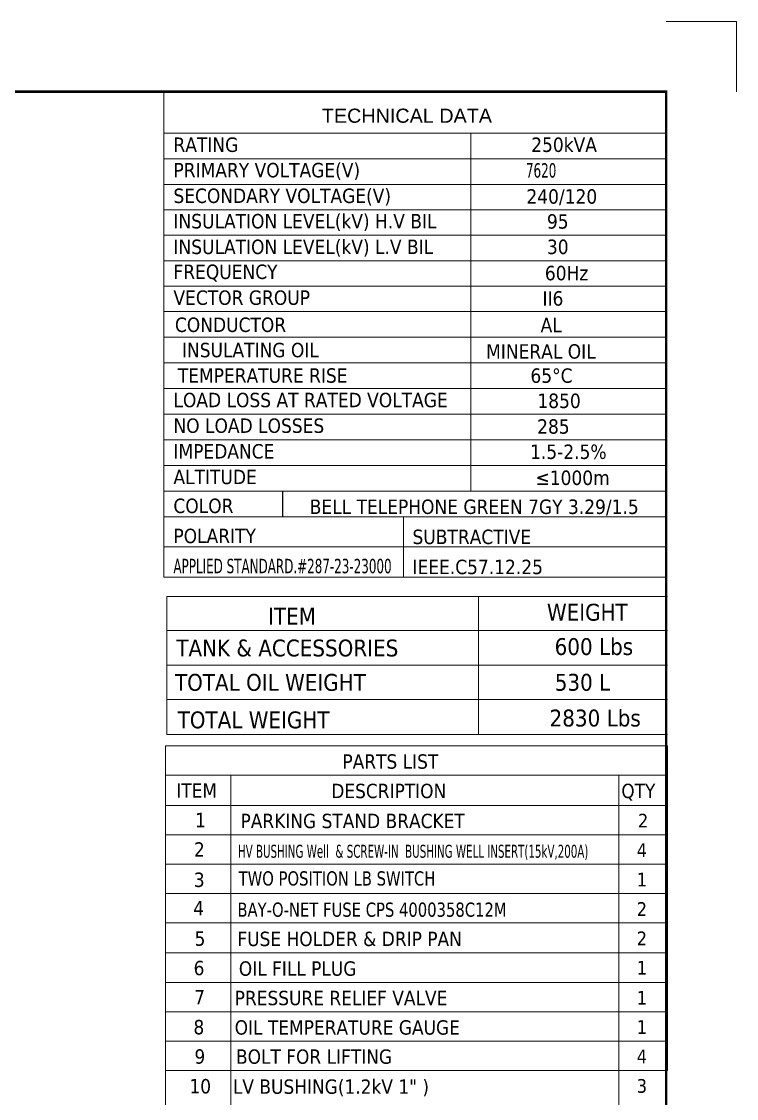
# Model space of a CAD drawing. Header units: millimetres. Extents: x 13152 to 35014, y -6229 to -226.
# Drawn here: x 30083 to 31458, y -2298 to -226 of the extents above; entities that cross this region are included whole.
import ezdxf
from ezdxf.enums import TextEntityAlignment as Align

# ---------------------------------------------------------------- set-up
doc = ezdxf.new("R2010")
doc.units = ezdxf.units.MM
doc.header["$LTSCALE"] = 4
doc.layers.add('1', color=12, linetype='Continuous')
for name, color, linetype, lineweight in [('6文字层', 3, 'Continuous', 35), ('标注、文本', 3, 'Continuous', 25), ('铁心', 3, 'Continuous', 0)]:
    doc.layers.add(name, color=color, linetype=linetype, lineweight=lineweight)
doc.layers.add('paper', color=254, linetype='Continuous', plot=False)
doc.styles.add('PDF Arial', font='arial.ttf')
doc.styles.add('Tahoma$001', font='tahoma.ttf', dxfattribs={"height": 2.159784})
doc.styles.add('Tahoma_txtstyle_28.93_0_0', font='tahoma.ttf')
doc.styles.add('Tahoma_txtstyle_30.40_0_0', font='tahoma.ttf')
doc.styles.add('Tahoma_txtstyle_30.51_0_0', font='tahoma.ttf')

msp = doc.modelspace()

# ---------------------------------------------------------------- linework, layer by layer
at = {"layer": '1', "color": 0, "lineweight": 40, "const_width": 4.72}
msp.add_lwpolyline([(26139.5, -4086.14), (31322.75, -4086.14), (31322.75, -360.68), (26139.5, -360.68), (26139.5, -4086.14)], dxfattribs=at)
at = {"layer": '6文字层', "lineweight": 13}
for points in [[(30356.54, -360.68), (31322.75, -360.68)], [(30356.54, -360.68), (30356.54, -1294.73)], [(31322.75, -360.68), (31322.75, -933.01)]]:
    msp.add_lwpolyline(points, dxfattribs=at)
at = {"layer": 'paper', "lineweight": 13}
for q in [(31322.75, -225.7), (31457.73, -360.68)]:
    msp.add_line((31457.73, -225.7), q, dxfattribs=at)
at = {"layer": '标注、文本'}
msp.add_line((30584.62, -1129.53), (30584.62, -1178.89), dxfattribs=at)
at = {"layer": '标注、文本', "lineweight": 13}
for p, q in [((30817.36, -1236.81), (30817.36, -1178.89)), ((30817.36, -1294.73), (30817.36, -1236.81))]:
    msp.add_line(p, q, dxfattribs=at)
at = {"layer": '铁心', "lineweight": 13}
for p, q in [((30362.05, -1331.92), (30362.05, -1420.34)), ((30362.05, -1420.34), (30362.05, -1331.92)), ((30362.05, -1331.92), (31325.43, -1331.92)), ((30961.43, -1331.92), (30961.43, -1420.34)), ((30961.43, -1420.34), (30961.43, -1331.92)), ((30362.05, -1397.92), (31325.43, -1397.92)), ((30362.05, -1522.47), (30362.05, -1420.34)), ((30362.05, -1420.34), (30362.05, -1522.47)), ((30961.43, -1522.47), (30961.43, -1420.34)), ((30961.43, -1420.34), (30961.43, -1522.47)), ((30362.05, -1464.2), (31325.43, -1464.2)), ((30362.05, -1597.86), (30362.05, -1522.47)), ((30362.05, -1522.47), (30362.05, -1597.86)), ((30362.05, -1530.48), (31325.43, -1530.48)), ((30961.43, -1597.86), (30961.43, -1522.47)), ((30961.43, -1522.47), (30961.43, -1597.86)), ((30362.05, -1597.86), (31325.43, -1597.86))]:
    msp.add_line(p, q, dxfattribs=at)
for points in [[(30356.54, -440.78), (31322.75, -440.78)], [(30946.92, -440.78), (30946.92, -1129.53)], [(30356.54, -490.14), (31322.75, -490.14)], [(30356.54, -539.04), (31322.75, -539.04)], [(30356.54, -587.94), (31322.75, -587.94)], [(30356.54, -636.83), (31322.75, -636.83)], [(30356.54, -686.2), (31322.75, -686.2)], [(30356.54, -735.09), (31322.75, -735.09)], [(30356.54, -783.99), (31322.75, -783.99)], [(30356.54, -833.35), (31322.75, -833.35)], [(30356.54, -882.71), (31322.75, -882.71)], [(30356.54, -932.08), (31322.75, -932.08)], [(30356.54, -981.44), (31322.75, -981.44)], [(30356.54, -1030.8), (31322.75, -1030.8)], [(30356.54, -1080.17), (31322.75, -1080.17)], [(30356.54, -1129.53), (31322.75, -1129.53)], [(31322.75, -1129.53), (31322.75, -1244.82)], [(30356.54, -1178.89), (31322.75, -1178.89)], [(30356.54, -1178.89), (31322.75, -1178.89)], [(30356.54, -1178.89), (31322.75, -1178.89)], [(30356.54, -1236.81), (31322.75, -1236.81)], [(30356.54, -1236.81), (30988.97, -1236.81)], [(30356.54, -1236.81), (30988.97, -1236.81)], [(30356.54, -1236.81), (31322.75, -1236.81)], [(30356.54, -1294.73), (31322.75, -1294.73)], [(30356.54, -1294.73), (30988.97, -1294.73)], [(30356.54, -1294.73), (30988.97, -1294.73)], [(30356.54, -1294.73), (31322.75, -1294.73)], [(30359.21, -3266.33), (30359.21, -1619.63)], [(30359.21, -1619.63), (31325.43, -1619.63), (31325.43, -1676.3)], [(30359.21, -1619.63), (30359.21, -1676.3), (30359.21, -1676.3)], [(30359.21, -1676.3), (31325.43, -1676.3), (31325.43, -1734.14)], [(30359.21, -1676.3), (30359.21, -1734.14), (31325.43, -1734.14)], [(30485.48, -1676.3), (30485.48, -1734.14), (30485.48, -1734.14)], [(31231.78, -1676.3), (31231.78, -3266.33)], [(30359.21, -2244.64), (31325.43, -2244.64), (31325.43, -1734.14)], [(30359.21, -1734.14), (30359.21, -2244.64)], [(30485.48, -1734.14), (30485.48, -2244.64)], [(31325.43, -1790.58), (30359.21, -1790.58), (30359.21, -1790.58)], [(31325.43, -1847.25), (30359.21, -1847.25), (30359.21, -1847.25)], [(30485.48, -1847.48), (30485.48, -1903.92), (30485.48, -1903.92)], [(30359.21, -1903.92), (31325.43, -1903.92), (31325.43, -1960.35)], [(30359.21, -1903.92), (30359.21, -1960.35), (31325.43, -1960.35)], [(31325.43, -1903.92), (30359.21, -1903.92), (30359.21, -1903.92)], [(30359.21, -2358.92), (30359.21, -1903.92), (30359.21, -1903.92)], [(30485.48, -1903.92), (30485.48, -3040.6)], [(30359.21, -1960.35), (30359.21, -3266.33)], [(31325.43, -1960.35), (30359.21, -1960.35), (30359.21, -1960.35)], [(31325.43, -2018.2), (30359.21, -2018.2), (30359.21, -2018.2)], [(31325.43, -2018.2), (30359.21, -2018.2), (30359.21, -2018.2)], [(31325.43, -2074.87), (30359.21, -2074.87), (30359.21, -2074.87)], [(31325.43, -2074.87), (30359.21, -2074.87), (30359.21, -2074.87)], [(31325.43, -2131.3), (30359.21, -2131.3), (30359.21, -2131.3)], [(31325.43, -2131.3), (30359.21, -2131.3)], [(31325.43, -2187.97), (30359.21, -2187.97), (30359.21, -2187.97)], [(31325.43, -2187.97), (30359.21, -2187.97), (30359.21, -2187.97)], [(31325.43, -2244.64), (30359.21, -2244.64), (30359.21, -2244.64)]]:
    msp.add_lwpolyline(points, dxfattribs=at)

# ---------------------------------------------------------------- texts
for s, height, style, p in [('TECHNICAL DATA', 27.1996, 'PDF Arial', (30660.29, -420.54)), ('RATING', 27.775, 'Tahoma$001', (30374.81, -476.64)), ('250kVA', 27.775, 'Tahoma$001', (31062.95, -476.64)), ('PRIMARY VOLTAGE(V)', 27.7747, 'Tahoma$001', (30374.81, -525.53)), ('SECONDARY VOLTAGE(V)', 27.7747, 'Tahoma$001', (30374.81, -574.9)), ('240/120', 27.775, 'Tahoma$001', (31053.74, -576.19)), ('INSULATION LEVEL(kV) H.V BIL', 27.7747, 'Tahoma$001', (30374.81, -623.79)), ('95', 27.775, 'Tahoma$001', (31093.21, -624.26)), ('INSULATION LEVEL(kV) L.V BIL', 27.7747, 'Tahoma$001', (30374.81, -673.16)), ('30', 27.775, 'Tahoma$001', (31093.21, -673.16)), ('FREQUENCY', 27.775, 'Tahoma$001', (30374.81, -721.12)), ('60Hz', 27.775, 'Tahoma$001', (31089.23, -723.63)), ('VECTOR GROUP', 27.7747, 'Tahoma$001', (30374.81, -770.95)), ('II6', 27.775, 'Tahoma$001', (31084.64, -772.39)), ('CONDUCTOR', 27.775, 'Tahoma$001', (30377.67, -823.12)), ('AL', 27.775, 'Tahoma$001', (31081.02, -823.56)), ('LOAD LOSS AT RATED VOLTAGE', 27.7747, 'Tahoma$001', (30374.81, -967.94)), ('1850', 27.775, 'Tahoma$001', (31074.85, -969.51)), ('NO LOAD LOSSES', 27.7747, 'Tahoma$001', (30374.81, -1017.3)), ('285', 27.775, 'Tahoma$001', (31074.38, -1018.87)), ('IMPEDANCE', 27.775, 'Tahoma$001', (30374.81, -1066.66)), ('1.5-2.5%%%', 27.775, 'Tahoma$001', (31060.75, -1067.49)), ('ALTITUDE', 27.775, 'Tahoma$001', (30374.81, -1116.02)), ('≤1000m', 27.775, 'Tahoma$001', (31071.17, -1117.6)), ('COLOR', 27.775, 'Tahoma$001', (30374.77, -1171.6)), ('BELL TELEPHONE GREEN 7GY 3.29/1.5', 27.7747, 'Tahoma$001', (30636.92, -1173.35)), ('POLARITY', 27.775, 'Tahoma$001', (30374.77, -1229.52)), ('SUBTRACTIVE', 27.7747, 'Tahoma$001', (30834.58, -1231.27)), ('IEEE.C57.12.25', 27.7747, 'Tahoma$001', (30834.58, -1289.19)), ('ITEM', 32.499, 'Tahoma_txtstyle_30.51_0_0', (30556.75, -1386.21)), ('TANK & ACCESSORIES', 32.4988, 'Tahoma_txtstyle_30.51_0_0', (30380.27, -1447.53)), ('600 Lbs', 32.499, 'Tahoma_txtstyle_30.51_0_0', (31107.97, -1444.81)), ('TOTAL OIL WEIGHT', 32.4988, 'Tahoma_txtstyle_30.51_0_0', (30377.73, -1513.71)), ('530 L', 32.499, 'Tahoma_txtstyle_30.51_0_0', (31108.18, -1513.58)), ('TOTAL WEIGHT', 32.4988, 'Tahoma_txtstyle_30.51_0_0', (30382.8, -1585.9)), ('2830 Lbs', 32.499, 'Tahoma_txtstyle_30.51_0_0', (31098.25, -1582.33)), ('PARTS LIST', 27.693, 'Tahoma_txtstyle_30.40_0_0', (30699.83, -1663.6)), ('ITEM', 27.693, 'Tahoma_txtstyle_30.40_0_0', (30380.14, -1719.56)), ('DESCRIPTION', 27.6931, 'Tahoma_txtstyle_30.40_0_0', (30678.39, -1720.27)), ('QTY', 27.571, 'Tahoma$001', (31236.31, -1720.14)), ('1', 27.69, 'Tahoma_txtstyle_30.40_0_0', (30416.35, -1776.23)), ('PARKING STAND BRACKET', 27.6931, 'Tahoma_txtstyle_30.40_0_0', (30503.84, -1778)), ('2', 26.35, 'Tahoma$001', (31268.28, -1776.7)), ('2', 27.69, 'Tahoma_txtstyle_30.40_0_0', (30414.23, -1832.9)), ('4', 26.35, 'Tahoma_txtstyle_28.93_0_0', (31265.93, -1833.73)), ('3', 27.69, 'Tahoma_txtstyle_30.40_0_0', (30414, -1891.22)), ('1', 26.35, 'Tahoma_txtstyle_28.93_0_0', (31265.93, -1890.16)), ('4', 27.69, 'Tahoma_txtstyle_30.40_0_0', (30412.82, -1946.01)), ('2', 26.35, 'Tahoma_txtstyle_28.93_0_0', (31265.93, -1946.83)), ('5', 27.69, 'Tahoma_txtstyle_30.40_0_0', (30415.49, -2004.32)), ('FUSE HOLDER & DRIP PAN', 27.6931, 'Tahoma_txtstyle_30.40_0_0', (30497.8, -2004.96)), ('2', 26.35, 'Tahoma_txtstyle_28.93_0_0', (31265.93, -2003.26)), ('6', 27.69, 'Tahoma_txtstyle_30.40_0_0', (30413.57, -2060.99)), ('OIL FILL PLUG', 27.6931, 'Tahoma_txtstyle_30.40_0_0', (30500.55, -2062.07)), ('1', 26.35, 'Tahoma_txtstyle_28.93_0_0', (31265.93, -2059.93)), ('7', 27.69, 'Tahoma_txtstyle_30.40_0_0', (30414.76, -2116.96)), ('PRESSURE RELIEF VALVE', 27.6931, 'Tahoma_txtstyle_30.40_0_0', (30492.59, -2118.72)), ('1', 26.35, 'Tahoma_txtstyle_28.93_0_0', (31265.93, -2117.78)), ('8', 27.69, 'Tahoma_txtstyle_30.40_0_0', (30413.28, -2174.8)), ('OIL TEMPERATURE GAUGE', 27.6931, 'Tahoma_txtstyle_30.40_0_0', (30492.59, -2175.39)), ('1', 26.35, 'Tahoma_txtstyle_28.93_0_0', (31265.93, -2173.98)), ('9', 27.69, 'Tahoma_txtstyle_30.40_0_0', (30415.17, -2231.35)), ('BOLT FOR LIFTING', 27.6931, 'Tahoma_txtstyle_30.40_0_0', (30495.11, -2231.56)), ('4', 26.35, 'Tahoma_txtstyle_28.93_0_0', (31265.93, -2230.65)), ('10', 27.693, 'Tahoma_txtstyle_30.40_0_0', (30405.53, -2288.49)), ('LV BUSHING(1.2kV 1" )', 27.6931, 'Tahoma_txtstyle_30.40_0_0', (30489.13, -2289.31)), ('3', 26.35, 'Tahoma_txtstyle_28.93_0_0', (31265.93, -2287.32))]:
    msp.add_text(s, height=height, dxfattribs=dict(at, style=style)).set_placement(p)
for s, height, style, width, p in [('7620', 27.775, 'Tahoma$001', 0.7, (31052.86, -526)), ('APPLIED STANDARD.#287-23-23000', 27.7747, 'Tahoma$001', 0.7, (30374.77, -1287.44)), (' HV BUSHING Well  & SCREW-IN  BUSHING WELL INSERT(15kV,200A)', 25, 'Tahoma_txtstyle_30.40_0_0', 0.67, (30492.59, -1834.99)), ('TWO POSITION LB SWITCH', 27.36, 'Tahoma_txtstyle_30.40_0_0', 0.88, (30500.18, -1888.42)), ('BAY-O-NET FUSE CPS 4000358C12M', 27.36, 'Tahoma_txtstyle_30.40_0_0', 0.88, (30497.8, -1948.52))]:
    msp.add_text(s, height=height, dxfattribs=dict(at, style=style, width=width)).set_placement(p)
at = {"layer": '铁心', "lineweight": 13, "style": 'Tahoma$001'}
for s, p in [('INSULATING OIL', (30522.82, -857.89)), ('MINERAL OIL', (31081.6, -860.53)), ('TEMPERATURE RISE ', (30551.65, -906.92))]:
    msp.add_text(s, height=27.7747, dxfattribs=at).set_placement(p, align=Align.MIDDLE)
msp.add_text('65%%DC', height=27.775, dxfattribs=at).set_placement((31061.48, -907.11), align=Align.MIDDLE_LEFT)
at = {"layer": '铁心', "lineweight": 13, "insert": (31093.2, -1346.25), "char_height": 32.499, "width": 384.8131, "attachment_point": 1, "style": 'Tahoma_txtstyle_30.51_0_0'}
msp.add_mtext('WEIGHT', dxfattribs=at)

doc.saveas('drawing.dxf')
